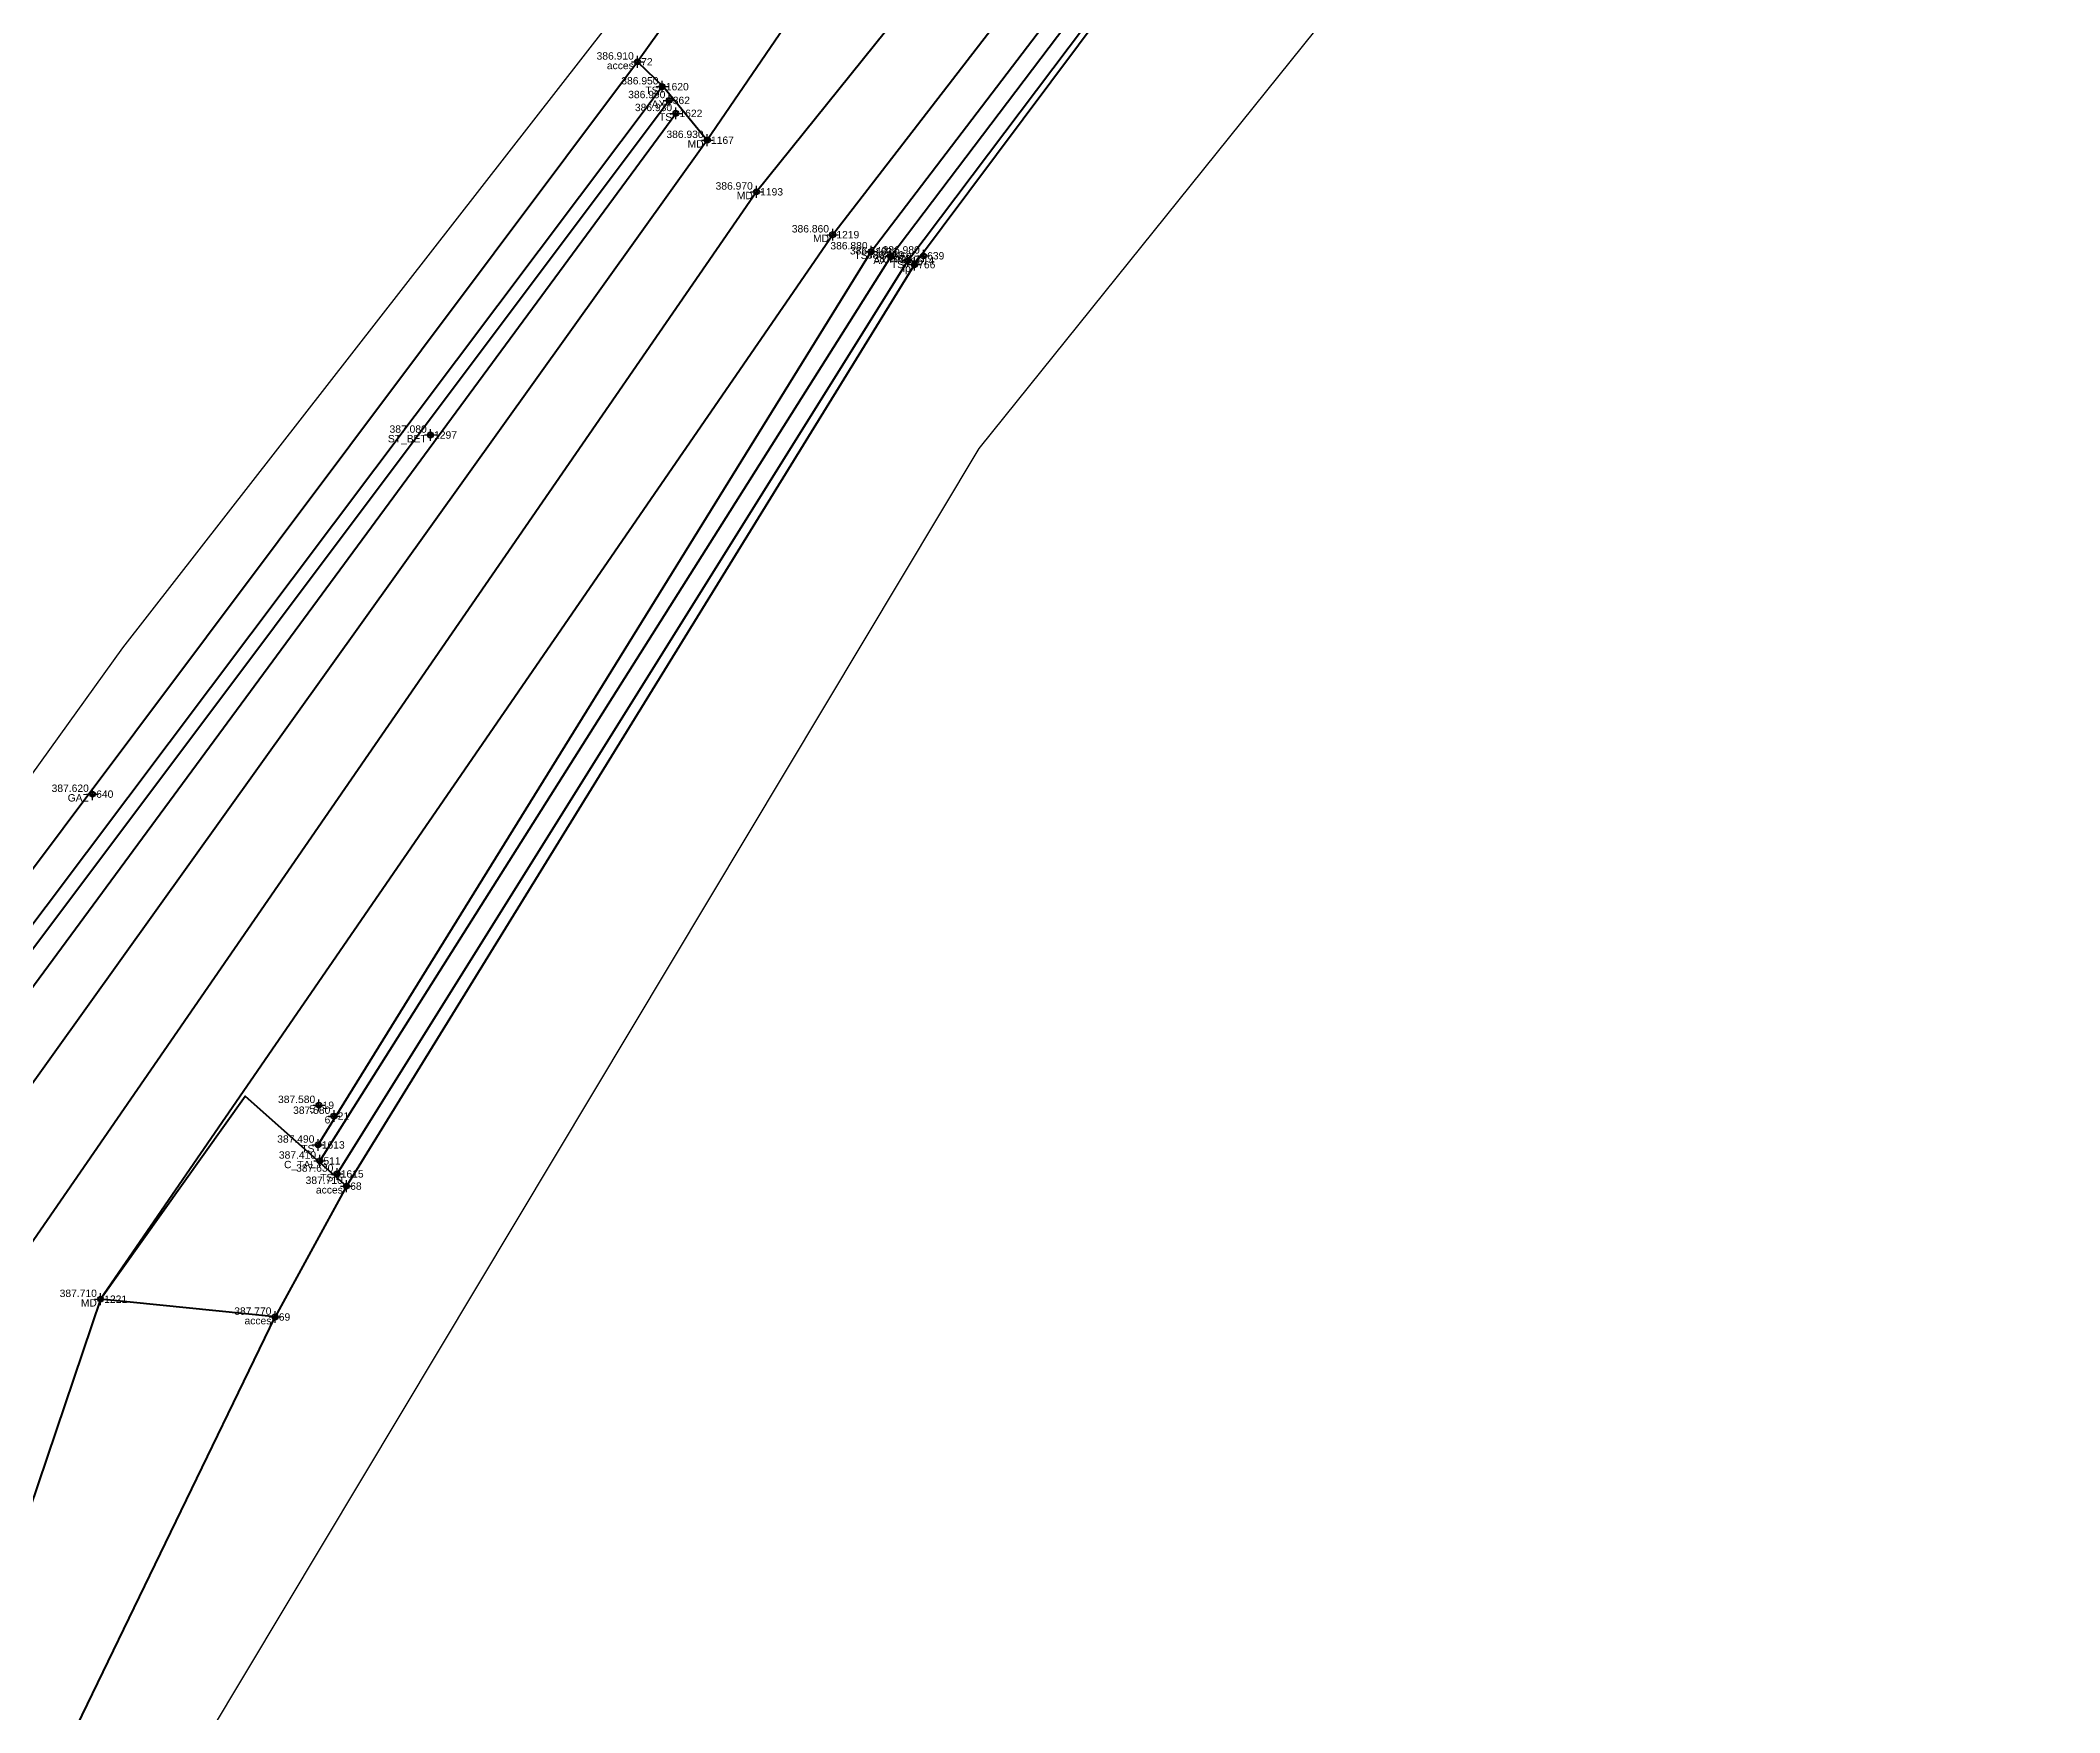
# Model space of a CAD drawing. Extents: x 396921 to 401273, y 555385 to 556691.
# Drawn here: x 401044.8 to 401113.3, y 556108.2 to 556164.9 of the extents above; entities that cross this region are included whole.
import ezdxf
from ezdxf.enums import TextEntityAlignment as Align

# ---------------------------------------------------------------- set-up
doc = ezdxf.new("R2010")
doc.units = 0
doc.header["$PDMODE"] = 34
doc.header["$PDSIZE"] = 0.2
for name, color, linetype in [('Boundary', 30, 'Continuous'), ('TOPO_CERC', 1, 'Continuous'), ('TOPO_CODE', 7, 'Continuous'), ('TOPO_ELEVATION', 7, 'Continuous'), ('TOPO_POINT_ID', 7, 'Continuous'), ('TOPO_POINTS', 7, 'Continuous'), ('TOPO_SYMBOL', 1, 'Continuous')]:
    doc.layers.add(name, color=color, linetype=linetype)
doc.layers.add('RO-LINES-LIN', color=7, linetype='Continuous', lineweight=25)
doc.styles.get("Standard").update_dxf_attribs({"font": 'arial.ttf'})

# ---------------------------------------------------------------- blocks, each defined once
blk = doc.blocks.new('PUNCTOPO')
at = {"layer": 'TOPO_CERC'}
blk.add_circle((0, 0), 0.25, dxfattribs=at)
at = {"layer": 'TOPO_SYMBOL'}
blk.add_point((0, 0), dxfattribs=at)

msp = doc.modelspace()

# ---------------------------------------------------------------- linework, layer by layer
at = {"layer": 'Boundary'}
for points in [[(401050.488, 556107.325), (401076.679, 556151.056), (401114.786, 556198.463), (401151.531, 556238.095), (401199.518, 556296.225)], [(401169.171, 556289.109), (401165.846, 556283.138), (401143.245, 556256.069), (401114.787, 556226.516), (401095.922, 556203.28), (401073.667, 556177.756), (401047.611, 556144.285), (401026.457, 556114.84)]]:
    msp.add_lwpolyline(points, dxfattribs=at)
at = {"layer": 'RO-LINES-LIN', "lineweight": 100}
for points in [[(401225.761, 556373.156, 383.79), (401216.085, 556351.497, 383.8), (401209.897, 556337.083, 383.87), (401203.299, 556320.181, 384.05), (401179.94, 556287.283, 384.42), (401153.228, 556254.978, 385.07), (401124.473, 556222.302, 385.73), (401086.722, 556181.654, 386.25), (401069.118, 556159.764, 386.97), (401036.302, 556112.167, 387.92), (401016.12, 556087.044, 388.06), (400978.164, 556050.801, 388.45), (400956.927, 556025.769, 388.5), (400940.861, 555996.772, 388.66), (400933.878, 555973.712, 388.83), (400927.98, 555941.206, 388.98), (400926.358, 555917.661, 389.16), (400924.894, 555909.885, 389.28)], [(401210.072, 556298.167, 384.5), (401206.974, 556308.183, 384.41), (401204.146, 556312.857, 384.17), (401199.105, 556308.902, 384.16), (401185.774, 556290.205, 384.35), (401182.308, 556285.471, 384.43), (401155.528, 556253.055, 385.06), (401151.238, 556247.864, 385.17), (401127.846, 556221.594, 385.62), (401126.341, 556220.546, 385.71), (401110.71, 556203.293, 386.1), (401106.482, 556198.802, 386.21), (401100.237, 556192.225, 386.29), (401095.902, 556187.813, 386.36), (401088.725, 556179.749, 386.21), (401084.388, 556174.737, 386.3), (401071.704, 556158.309, 386.86), (401046.863, 556122.183, 387.71), (401043.539, 556112.331, 387.84), (401043.901, 556106.539, 387.89)], [(401170.702, 556289.184, 384.38), (401173.054, 556286.894, 384.36), (401172.068, 556283.331, 384.51), (401158.654, 556266.521, 384.81), (401154.968, 556262.147, 384.93), (401150.923, 556257.044, 385.05), (401130.24, 556233.572, 385.5), (401127.728, 556230.409, 385.59), (401122.11, 556224.019, 385.73), (401112.376, 556213.37, 386.04), (401109.601, 556210.427, 386.08), (401107.8, 556208.715, 386.13), (401105.323, 556205.887, 386.16), (401084.714, 556183.745, 386.3), (401070.204, 556165.552, 386.58), (401067.45, 556161.516, 386.93), (401028.827, 556107.521, 387.88)], [(401054.244, 556127.419, 387.49), (401073.013, 556157.734, 386.88), (401085.47, 556174.1, 386.53)], [(401085.874, 556173.68, 386.25), (401073.675, 556157.564, 386.74), (401054.301, 556126.877, 387.41)], [(401054.887, 556126.435, 387.63), (401074.25, 556157.424, 386.96), (401086.273, 556173.387, 386.51)], [(401086.509, 556173.402, 386.56), (401074.48, 556157.293, 387.07), (401055.208, 556126.02, 387.71)], [(401070.204, 556165.552, 386.58), (401067.237, 556167.206, 386.87), (401065.08, 556164.176, 386.91), (401065.972, 556163.319, 386.917), (401067.45, 556161.516, 386.93)], [(401065.08, 556164.176, 386.91), (401023.631, 556108.843, 387.71)], [(401025.479, 556109.524, 387.63), (401025.479, 556109.524, 387.63), (401065.919, 556163.333, 386.95)], [(401066.153, 556162.866, 386.99), (401025.971, 556109.271, 387.53)], [(401026.826, 556108.708, 387.82), (401066.381, 556162.427, 386.93), (401066.381, 556162.427, 386.93)], [(401052.786, 556121.579, 387.77), (401046.863, 556122.183, 387.71), (401051.768, 556129.069, 387.71), (401055.208, 556126.02, 387.71), (401052.786, 556121.579, 387.77)], [(401058.399, 556087.223, 388.61), (401045.703, 556106.964, 388.13), (401045.703, 556106.964, 388.13), (401052.786, 556121.579, 387.77)]]:
    msp.add_polyline3d(points, dxfattribs=at)

# ---------------------------------------------------------------- block references
at = {"layer": 'TOPO_POINTS'}
ref = msp.add_blockref('PUNCTOPO', (401065.08, 556164.176, 386.91), dxfattribs=dict(at, xscale=0.25, yscale=0.25, zscale=0.25))
ref.add_attrib('POINT', '72', dxfattribs={"layer": 'TOPO_POINT_ID', "height": 0.25}).set_placement((401065.205, 556164.176, 386.91), align=Align.MIDDLE_LEFT)
ref.add_attrib('ELEVATION', '386.910', dxfattribs={"layer": 'TOPO_ELEVATION', "height": 0.25}).set_placement((401064.955, 556164.176, 386.91), align=Align.BOTTOM_RIGHT)
ref.add_attrib('CODE', 'acces', dxfattribs={"layer": 'TOPO_CODE', "height": 0.25}).set_placement((401064.955, 556164.176, 386.91), align=Align.TOP_RIGHT)
ref = msp.add_blockref('PUNCTOPO', (401065.919, 556163.333, 386.95), dxfattribs=dict(at, xscale=0.25, yscale=0.25, zscale=0.25))
ref.add_attrib('POINT', '1620', dxfattribs={"layer": 'TOPO_POINT_ID', "height": 0.25}).set_placement((401066.044, 556163.333, 386.95), align=Align.MIDDLE_LEFT)
ref.add_attrib('ELEVATION', '386.950', dxfattribs={"layer": 'TOPO_ELEVATION', "height": 0.25}).set_placement((401065.794, 556163.333, 386.95), align=Align.BOTTOM_RIGHT)
ref.add_attrib('CODE', 'TS', dxfattribs={"layer": 'TOPO_CODE', "height": 0.25}).set_placement((401065.794, 556163.333, 386.95), align=Align.TOP_RIGHT)
ref = msp.add_blockref('PUNCTOPO', (401066.153, 556162.866, 386.99), dxfattribs=dict(at, xscale=0.25, yscale=0.25, zscale=0.25))
ref.add_attrib('POINT', '362', dxfattribs={"layer": 'TOPO_POINT_ID', "height": 0.25}).set_placement((401066.278, 556162.866, 386.99), align=Align.MIDDLE_LEFT)
ref.add_attrib('ELEVATION', '386.990', dxfattribs={"layer": 'TOPO_ELEVATION', "height": 0.25}).set_placement((401066.028, 556162.866, 386.99), align=Align.BOTTOM_RIGHT)
ref.add_attrib('CODE', 'AX', dxfattribs={"layer": 'TOPO_CODE', "height": 0.25}).set_placement((401066.028, 556162.866, 386.99), align=Align.TOP_RIGHT)
ref = msp.add_blockref('PUNCTOPO', (401066.381, 556162.427, 386.93), dxfattribs=dict(at, xscale=0.25, yscale=0.25, zscale=0.25))
ref.add_attrib('POINT', '1622', dxfattribs={"layer": 'TOPO_POINT_ID', "height": 0.25}).set_placement((401066.506, 556162.427, 386.93), align=Align.MIDDLE_LEFT)
ref.add_attrib('ELEVATION', '386.930', dxfattribs={"layer": 'TOPO_ELEVATION', "height": 0.25}).set_placement((401066.256, 556162.427, 386.93), align=Align.BOTTOM_RIGHT)
ref.add_attrib('CODE', 'TS', dxfattribs={"layer": 'TOPO_CODE', "height": 0.25}).set_placement((401066.256, 556162.427, 386.93), align=Align.TOP_RIGHT)
ref = msp.add_blockref('PUNCTOPO', (401067.45, 556161.516, 386.93), dxfattribs=dict(at, xscale=0.25, yscale=0.25, zscale=0.25))
ref.add_attrib('POINT', '1167', dxfattribs={"layer": 'TOPO_POINT_ID', "height": 0.25}).set_placement((401067.575, 556161.516, 386.93), align=Align.MIDDLE_LEFT)
ref.add_attrib('ELEVATION', '386.930', dxfattribs={"layer": 'TOPO_ELEVATION', "height": 0.25}).set_placement((401067.325, 556161.516, 386.93), align=Align.BOTTOM_RIGHT)
ref.add_attrib('CODE', 'MD', dxfattribs={"layer": 'TOPO_CODE', "height": 0.25}).set_placement((401067.325, 556161.516, 386.93), align=Align.TOP_RIGHT)
ref = msp.add_blockref('PUNCTOPO', (401069.118, 556159.764, 386.97), dxfattribs=dict(at, xscale=0.25, yscale=0.25, zscale=0.25))
ref.add_attrib('POINT', '1193', dxfattribs={"layer": 'TOPO_POINT_ID', "height": 0.25}).set_placement((401069.243, 556159.764, 386.97), align=Align.MIDDLE_LEFT)
ref.add_attrib('ELEVATION', '386.970', dxfattribs={"layer": 'TOPO_ELEVATION', "height": 0.25}).set_placement((401068.993, 556159.764, 386.97), align=Align.BOTTOM_RIGHT)
ref.add_attrib('CODE', 'MD', dxfattribs={"layer": 'TOPO_CODE', "height": 0.25}).set_placement((401068.993, 556159.764, 386.97), align=Align.TOP_RIGHT)
ref = msp.add_blockref('PUNCTOPO', (401071.704, 556158.309, 386.86), dxfattribs=dict(at, xscale=0.25, yscale=0.25, zscale=0.25))
ref.add_attrib('POINT', '1219', dxfattribs={"layer": 'TOPO_POINT_ID', "height": 0.25}).set_placement((401071.829, 556158.309, 386.86), align=Align.MIDDLE_LEFT)
ref.add_attrib('ELEVATION', '386.860', dxfattribs={"layer": 'TOPO_ELEVATION', "height": 0.25}).set_placement((401071.579, 556158.309, 386.86), align=Align.BOTTOM_RIGHT)
ref.add_attrib('CODE', 'MD', dxfattribs={"layer": 'TOPO_CODE', "height": 0.25}).set_placement((401071.579, 556158.309, 386.86), align=Align.TOP_RIGHT)
ref = msp.add_blockref('PUNCTOPO', (401073.013, 556157.734, 386.88), dxfattribs=dict(at, xscale=0.25, yscale=0.25, zscale=0.25))
ref.add_attrib('POINT', '1621', dxfattribs={"layer": 'TOPO_POINT_ID', "height": 0.25}).set_placement((401073.138, 556157.734, 386.88), align=Align.MIDDLE_LEFT)
ref.add_attrib('ELEVATION', '386.880', dxfattribs={"layer": 'TOPO_ELEVATION', "height": 0.25}).set_placement((401072.888, 556157.734, 386.88), align=Align.BOTTOM_RIGHT)
ref.add_attrib('CODE', 'TS', dxfattribs={"layer": 'TOPO_CODE', "height": 0.25}).set_placement((401072.888, 556157.734, 386.88), align=Align.TOP_RIGHT)
ref = msp.add_blockref('PUNCTOPO', (401073.675, 556157.564, 386.74), dxfattribs=dict(at, xscale=0.25, yscale=0.25, zscale=0.25))
ref.add_attrib('POINT', '359', dxfattribs={"layer": 'TOPO_POINT_ID', "height": 0.25}).set_placement((401073.8, 556157.564, 386.74), align=Align.MIDDLE_LEFT)
ref.add_attrib('ELEVATION', '386.740', dxfattribs={"layer": 'TOPO_ELEVATION', "height": 0.25}).set_placement((401073.55, 556157.564, 386.74), align=Align.BOTTOM_RIGHT)
ref.add_attrib('CODE', 'AX', dxfattribs={"layer": 'TOPO_CODE', "height": 0.25}).set_placement((401073.55, 556157.564, 386.74), align=Align.TOP_RIGHT)
ref = msp.add_blockref('PUNCTOPO', (401074.784, 556157.593, 386.98), dxfattribs=dict(at, xscale=0.25, yscale=0.25, zscale=0.25))
ref.add_attrib('POINT', '639', dxfattribs={"layer": 'TOPO_POINT_ID', "height": 0.25}).set_placement((401074.909, 556157.593, 386.98), align=Align.MIDDLE_LEFT)
ref.add_attrib('ELEVATION', '386.980', dxfattribs={"layer": 'TOPO_ELEVATION', "height": 0.25}).set_placement((401074.659, 556157.593, 386.98), align=Align.BOTTOM_RIGHT)
ref.add_attrib('CODE', 'GAZ', dxfattribs={"layer": 'TOPO_CODE', "height": 0.25}).set_placement((401074.659, 556157.593, 386.98), align=Align.TOP_RIGHT)
ref = msp.add_blockref('PUNCTOPO', (401074.25, 556157.424, 386.96), dxfattribs=dict(at, xscale=0.25, yscale=0.25, zscale=0.25))
ref.add_attrib('POINT', '1614', dxfattribs={"layer": 'TOPO_POINT_ID', "height": 0.25}).set_placement((401074.375, 556157.424, 386.96), align=Align.MIDDLE_LEFT)
ref.add_attrib('ELEVATION', '386.960', dxfattribs={"layer": 'TOPO_ELEVATION', "height": 0.25}).set_placement((401074.125, 556157.424, 386.96), align=Align.BOTTOM_RIGHT)
ref.add_attrib('CODE', 'TS', dxfattribs={"layer": 'TOPO_CODE', "height": 0.25}).set_placement((401074.125, 556157.424, 386.96), align=Align.TOP_RIGHT)
ref = msp.add_blockref('PUNCTOPO', (401074.48, 556157.293, 387.07), dxfattribs=dict(at, xscale=0.25, yscale=0.25, zscale=0.25))
ref.add_attrib('POINT', '766', dxfattribs={"layer": 'TOPO_POINT_ID', "height": 0.25}).set_placement((401074.605, 556157.293, 387.07), align=Align.MIDDLE_LEFT)
ref.add_attrib('ELEVATION', '387.070', dxfattribs={"layer": 'TOPO_ELEVATION', "height": 0.25}).set_placement((401074.355, 556157.293, 387.07), align=Align.BOTTOM_RIGHT)
ref.add_attrib('CODE', 'lp', dxfattribs={"layer": 'TOPO_CODE', "height": 0.25}).set_placement((401074.355, 556157.293, 387.07), align=Align.TOP_RIGHT)
ref = msp.add_blockref('PUNCTOPO', (401058.056, 556151.512, 387.08), dxfattribs=dict(at, xscale=0.25, yscale=0.25, zscale=0.25))
ref.add_attrib('POINT', '1297', dxfattribs={"layer": 'TOPO_POINT_ID', "height": 0.25}).set_placement((401058.181, 556151.512, 387.08), align=Align.MIDDLE_LEFT)
ref.add_attrib('ELEVATION', '387.080', dxfattribs={"layer": 'TOPO_ELEVATION', "height": 0.25}).set_placement((401057.931, 556151.512, 387.08), align=Align.BOTTOM_RIGHT)
ref.add_attrib('CODE', 'ST_BET', dxfattribs={"layer": 'TOPO_CODE', "height": 0.25}).set_placement((401057.931, 556151.512, 387.08), align=Align.TOP_RIGHT)
ref = msp.add_blockref('PUNCTOPO', (401046.59, 556139.323, 387.62), dxfattribs=dict(at, xscale=0.25, yscale=0.25, zscale=0.25))
ref.add_attrib('POINT', '640', dxfattribs={"layer": 'TOPO_POINT_ID', "height": 0.25}).set_placement((401046.715, 556139.323, 387.62), align=Align.MIDDLE_LEFT)
ref.add_attrib('ELEVATION', '387.620', dxfattribs={"layer": 'TOPO_ELEVATION', "height": 0.25}).set_placement((401046.465, 556139.323, 387.62), align=Align.BOTTOM_RIGHT)
ref.add_attrib('CODE', 'GAZ', dxfattribs={"layer": 'TOPO_CODE', "height": 0.25}).set_placement((401046.465, 556139.323, 387.62), align=Align.TOP_RIGHT)
ref = msp.add_blockref('PUNCTOPO', (401054.272, 556128.765, 387.58), dxfattribs=dict(at, xscale=0.25, yscale=0.25, zscale=0.25))
ref.add_attrib('POINT', '19', dxfattribs={"layer": 'TOPO_POINT_ID', "height": 0.25}).set_placement((401054.397, 556128.765, 387.58), align=Align.MIDDLE_LEFT)
ref.add_attrib('ELEVATION', '387.580', dxfattribs={"layer": 'TOPO_ELEVATION', "height": 0.25}).set_placement((401054.147, 556128.765, 387.58), align=Align.BOTTOM_RIGHT)
ref.add_attrib('CODE', '5', dxfattribs={"layer": 'TOPO_CODE', "height": 0.25}).set_placement((401054.147, 556128.765, 387.58), align=Align.TOP_RIGHT)
ref = msp.add_blockref('PUNCTOPO', (401054.784, 556128.397, 387.58), dxfattribs=dict(at, xscale=0.25, yscale=0.25, zscale=0.25))
ref.add_attrib('POINT', '21', dxfattribs={"layer": 'TOPO_POINT_ID', "height": 0.25}).set_placement((401054.909, 556128.397, 387.58), align=Align.MIDDLE_LEFT)
ref.add_attrib('ELEVATION', '387.580', dxfattribs={"layer": 'TOPO_ELEVATION', "height": 0.25}).set_placement((401054.659, 556128.397, 387.58), align=Align.BOTTOM_RIGHT)
ref.add_attrib('CODE', '6', dxfattribs={"layer": 'TOPO_CODE', "height": 0.25}).set_placement((401054.659, 556128.397, 387.58), align=Align.TOP_RIGHT)
ref = msp.add_blockref('PUNCTOPO', (401054.244, 556127.419, 387.49), dxfattribs=dict(at, xscale=0.25, yscale=0.25, zscale=0.25))
ref.add_attrib('POINT', '1613', dxfattribs={"layer": 'TOPO_POINT_ID', "height": 0.25}).set_placement((401054.369, 556127.419, 387.49), align=Align.MIDDLE_LEFT)
ref.add_attrib('ELEVATION', '387.490', dxfattribs={"layer": 'TOPO_ELEVATION', "height": 0.25}).set_placement((401054.119, 556127.419, 387.49), align=Align.BOTTOM_RIGHT)
ref.add_attrib('CODE', 'TS', dxfattribs={"layer": 'TOPO_CODE', "height": 0.25}).set_placement((401054.119, 556127.419, 387.49), align=Align.TOP_RIGHT)
ref = msp.add_blockref('PUNCTOPO', (401054.301, 556126.877, 387.41), dxfattribs=dict(at, xscale=0.25, yscale=0.25, zscale=0.25))
ref.add_attrib('POINT', '511', dxfattribs={"layer": 'TOPO_POINT_ID', "height": 0.25}).set_placement((401054.426, 556126.877, 387.41), align=Align.MIDDLE_LEFT)
ref.add_attrib('ELEVATION', '387.410', dxfattribs={"layer": 'TOPO_ELEVATION', "height": 0.25}).set_placement((401054.176, 556126.877, 387.41), align=Align.BOTTOM_RIGHT)
ref.add_attrib('CODE', 'C_TAL', dxfattribs={"layer": 'TOPO_CODE', "height": 0.25}).set_placement((401054.176, 556126.877, 387.41), align=Align.TOP_RIGHT)
ref = msp.add_blockref('PUNCTOPO', (401054.887, 556126.435, 387.63), dxfattribs=dict(at, xscale=0.25, yscale=0.25, zscale=0.25))
ref.add_attrib('POINT', '1615', dxfattribs={"layer": 'TOPO_POINT_ID', "height": 0.25}).set_placement((401055.012, 556126.435, 387.63), align=Align.MIDDLE_LEFT)
ref.add_attrib('ELEVATION', '387.630', dxfattribs={"layer": 'TOPO_ELEVATION', "height": 0.25}).set_placement((401054.762, 556126.435, 387.63), align=Align.BOTTOM_RIGHT)
ref.add_attrib('CODE', 'TS', dxfattribs={"layer": 'TOPO_CODE', "height": 0.25}).set_placement((401054.762, 556126.435, 387.63), align=Align.TOP_RIGHT)
ref = msp.add_blockref('PUNCTOPO', (401055.208, 556126.02, 387.71), dxfattribs=dict(at, xscale=0.25, yscale=0.25, zscale=0.25))
ref.add_attrib('POINT', '68', dxfattribs={"layer": 'TOPO_POINT_ID', "height": 0.25}).set_placement((401055.333, 556126.02, 387.71), align=Align.MIDDLE_LEFT)
ref.add_attrib('ELEVATION', '387.710', dxfattribs={"layer": 'TOPO_ELEVATION', "height": 0.25}).set_placement((401055.083, 556126.02, 387.71), align=Align.BOTTOM_RIGHT)
ref.add_attrib('CODE', 'acces', dxfattribs={"layer": 'TOPO_CODE', "height": 0.25}).set_placement((401055.083, 556126.02, 387.71), align=Align.TOP_RIGHT)
ref = msp.add_blockref('PUNCTOPO', (401046.863, 556122.183, 387.71), dxfattribs=dict(at, xscale=0.25, yscale=0.25, zscale=0.25))
ref.add_attrib('POINT', '1221', dxfattribs={"layer": 'TOPO_POINT_ID', "height": 0.25}).set_placement((401046.988, 556122.183, 387.71), align=Align.MIDDLE_LEFT)
ref.add_attrib('ELEVATION', '387.710', dxfattribs={"layer": 'TOPO_ELEVATION', "height": 0.25}).set_placement((401046.738, 556122.183, 387.71), align=Align.BOTTOM_RIGHT)
ref.add_attrib('CODE', 'MD', dxfattribs={"layer": 'TOPO_CODE', "height": 0.25}).set_placement((401046.738, 556122.183, 387.71), align=Align.TOP_RIGHT)
ref = msp.add_blockref('PUNCTOPO', (401052.786, 556121.579, 387.77), dxfattribs=dict(at, xscale=0.25, yscale=0.25, zscale=0.25))
ref.add_attrib('POINT', '69', dxfattribs={"layer": 'TOPO_POINT_ID', "height": 0.25}).set_placement((401052.911, 556121.579, 387.77), align=Align.MIDDLE_LEFT)
ref.add_attrib('ELEVATION', '387.770', dxfattribs={"layer": 'TOPO_ELEVATION', "height": 0.25}).set_placement((401052.661, 556121.579, 387.77), align=Align.BOTTOM_RIGHT)
ref.add_attrib('CODE', 'acces', dxfattribs={"layer": 'TOPO_CODE', "height": 0.25}).set_placement((401052.661, 556121.579, 387.77), align=Align.TOP_RIGHT)

doc.saveas('drawing.dxf')
